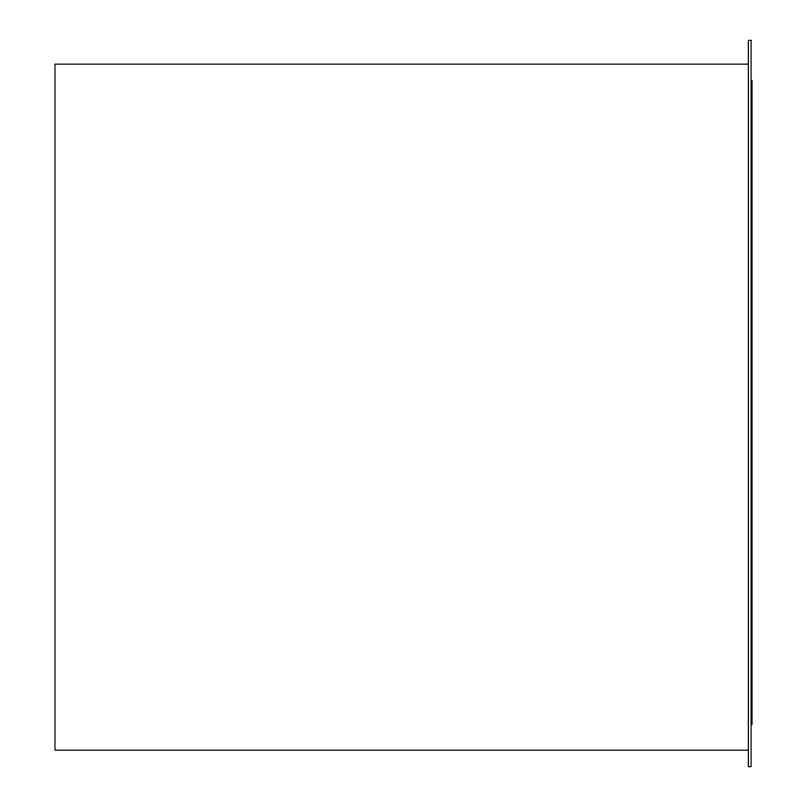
<?xml version="1.0" encoding="UTF-8"?>
<svg xmlns="http://www.w3.org/2000/svg" width="807" height="807" viewBox="0 0 807 807"><rect width="100%" height="100%" fill="white"/><g stroke="black" fill="none" stroke-linecap="round" stroke-linejoin="round"><path stroke-width="1.21" d="M748.351 64.136L54.987 64.136L54.987 750.187L748.351 750.187M752.013 80.307L752.013 724.494M751.095 40.35L748.351 40.35L748.351 766.65L751.095 766.65L751.095 40.35"/></g></svg>
